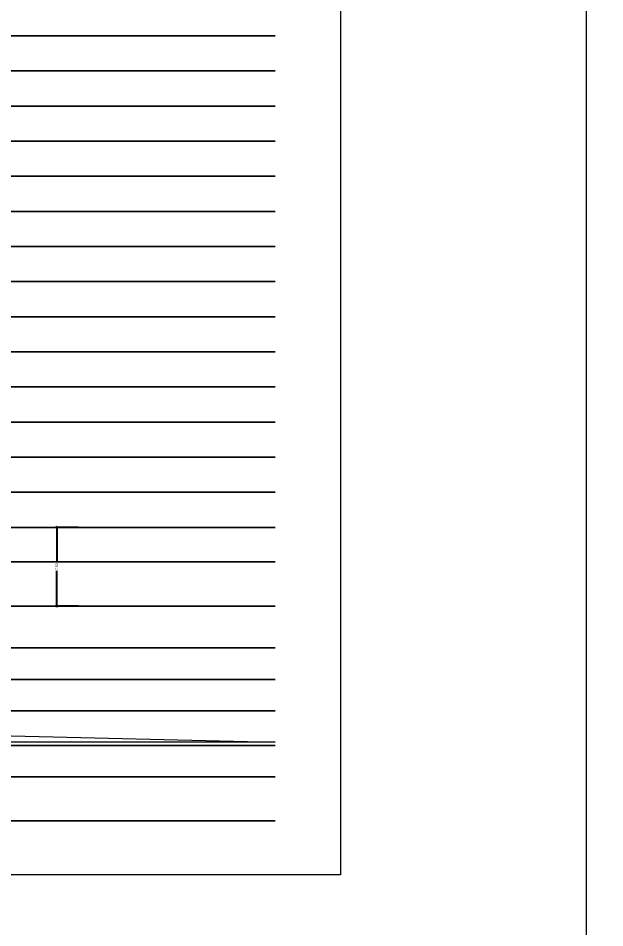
# Model space of a CAD drawing. Header units: metres. Extents: x 256329 to 886268, y -249371 to 355.
# Drawn here: x 284246 to 284302, y -1153.4 to -1066.6 of the extents above; entities that cross this region are included whole.
import ezdxf

# ---------------------------------------------------------------- set-up
doc = ezdxf.new("R2010")
doc.units = ezdxf.units.M
doc.header["$MEASUREMENT"] = 0
doc.header["$PDMODE"] = 35
doc.linetypes.add('HIDDEN', pattern=[0.375, 0.25, -0.125])
doc.layers.get('0').update_dxf_attribs({"lineweight": 18})
doc.layers.get('Defpoints').update_dxf_attribs({"lineweight": 20})
doc.layers.add('A-ANNO-DIM', color=111, linetype='Continuous', lineweight=0)
doc.layers.add('A-CUTOUT', color=144, linetype='HIDDEN', lineweight=0)
doc.styles.get("Standard").update_dxf_attribs({"font": 'arial.ttf'})
doc.dimstyles.new('METRIC DIM', dxfattribs={"dimtxt": 0.23, "dimasz": 0.18, "dimexe": 0.1, "dimexo": 0.1, "dimgap": 0.09, "dimtad": 0, "dimzin": 0, "dimdsep": 46, "dimtxsty": 'Standard', "dimblk": 'OBLIQUE', "dimcen": 0, "dimdle": 0.1, "dimclrd": 147, "dimclre": 147, "dimclrt": 7, "dimadec": 0, "dimazin": 0, "dimtfac": 1, "dimtofl": 0, "dimtmove": 0, "dimatfit": 2, "dimfxl": 0.125, "dimtolj": 1, "dimtzin": 0, "dimarcsym": 0})

# ---------------------------------------------------------------- blocks, each defined once
blk = doc.blocks.new('_Oblique')
at = {"color": 0, "linetype": 'ByBlock', "lineweight": -2}
blk.add_line((-0.5, -0.5), (0.5, 0.5), dxfattribs=at)
blk = doc.blocks.new('*D227')
at = {"layer": 'A-ANNO-DIM', "color": 147, "lineweight": -2, "transparency": 16777216}
for p, q in [((284251.749791, -1115.213836), (284249.583353, -1115.213836)), ((284249.683353, -1115.113836), (284249.683353, -1118.576452)), ((284249.683353, -1122.813836), (284249.683353, -1119.35122)), ((284251.749674, -1122.713836), (284249.583353, -1122.713836))]:
    blk.add_line(p, q, dxfattribs=at)
at = {"layer": 'Defpoints', "color": 0, "transparency": 16777216}
for p in [(284249.683353, -1115.213836), (284251.849791, -1115.213836, 0.653395), (284251.849674, -1122.713836, -0.17729)]:
    blk.add_point(p, dxfattribs=at)
at = {"layer": 'A-ANNO-DIM', "color": 147, "lineweight": -2, "transparency": 16777216, "xscale": 0.18, "yscale": 0.18, "zscale": 0.18}
for p, rotation in [((284249.683353, -1115.213836), 90), ((284249.683353, -1122.713836), 270)]:
    blk.add_blockref('_Oblique', p, dxfattribs=dict(at, rotation=rotation))
at = {"layer": 'A-ANNO-DIM', "color": 7, "transparency": 16777216, "insert": (284249.683353, -1118.963836), "char_height": 0.23, "attachment_point": 5, "rotation": 90}
blk.add_mtext('\\A1;7.50', dxfattribs=at)

msp = doc.modelspace()

# ---------------------------------------------------------------- linework, layer by layer
msp.add_lwpolyline([(283932.142067, -896.325846), (284300.184425, -896.325846), (284300.184425, -1354.365052), (283932.142067, -1354.365052)], close=True)
at = {"color": 6, "ltscale": 0.05}
msp.add_lwpolyline([(284212.513941, -981.370753), (284276.753374, -981.370753), (284276.753374, -1148.365571), (284212.513941, -1148.365571)], close=True, dxfattribs=at)
at = {"layer": 'A-CUTOUT', "ltscale": 7000, "extrusion": (0, -1, 0)}
for points, elevation in [([(284270.529767, 0.013891), (284222.642906, -0.014686)], 1068.31383), ([(284270.529767, 0.013891), (284222.642906, -0.014686)], 1071.66383), ([(284270.529767, 0.013891), (284222.642906, -0.014686)], 1075.01383), ([(284270.529767, 0.013891), (284222.642906, -0.014686)], 1078.36383), ([(284270.529767, 0.013891), (284222.642906, -0.014686)], 1081.71383), ([(284270.529767, 0.013891), (284222.642906, -0.014686)], 1085.06383), ([(284270.529767, 0.013891), (284222.642906, -0.014686)], 1088.41383), ([(284270.529767, 0.013891), (284222.642906, -0.014686)], 1091.76383), ([(284270.529767, 0.013891), (284222.642906, -0.014686)], 1095.11383), ([(284270.529767, 0.013891), (284222.642906, -0.014686)], 1098.46383), ([(284270.529767, 0.013891), (284222.642906, -0.014686)], 1101.81383), ([(284270.529767, 0.013891), (284222.642906, -0.014686)], 1105.16383), ([(284270.529767, 0.013891), (284222.642906, -0.014686)], 1108.51383), ([(284270.529767, 0.013891), (284222.642906, -0.014686)], 1111.86383), ([(284270.529767, -0.598928), (284222.642906, -0.627505)], 1115.21383), ([(284270.529767, -1.275156), (284222.642906, -1.303733)], 1118.51383), ([(284270.529767, -1.283991), (284222.642906, -1.312568)], 1122.71383), ([(284270.529767, -1.277137), (284222.642906, -1.305714)], 1126.714303), ([(284270.529767, -1.277137), (284222.642906, -1.305714)], 1129.714303), ([(284270.529767, -1.277137), (284222.642906, -1.305714)], 1132.714303), ([(284270.529767, -1.195458), (284222.642905, -1.221517)], 1136.014308), ([(284270.529767, -0.295462), (284222.642905, -0.321521)], 1139.014303), ([(284270.529767, -0.295462), (284222.642905, -0.321521)], 1143.214303)]:
    msp.add_lwpolyline(points, close=True, dxfattribs=dict(at, elevation=elevation))
at = {"layer": 'A-CUTOUT', "ltscale": 7000, "elevation": -0.308491}
msp.add_lwpolyline([(284270.529767, -1135.714303), (284239.458795, -1135.714303), (284239.458795, -1134.57703), (284222.642906, -1134.57703)], close=True, dxfattribs=at)

# ---------------------------------------------------------------- dimensions: what is measured, and where the dimension line sits
at = {"layer": 'A-ANNO-DIM'}
dim = msp.add_linear_dim(base=(284249.683353, -1115.213836, -1.206508), p1=(284251.849674, -1122.713836, -1.383798), p2=(284251.849791, -1115.213836, -0.553113), angle=90, dimstyle='METRIC DIM', override={"dimfxl": 0.18}, dxfattribs=at)
dim.commit()
dim.dimension.update_dxf_attribs({"geometry": '*D227', "text_midpoint": (284249.683353, -1118.963836, -1.206508)})

doc.saveas('drawing.dxf')
